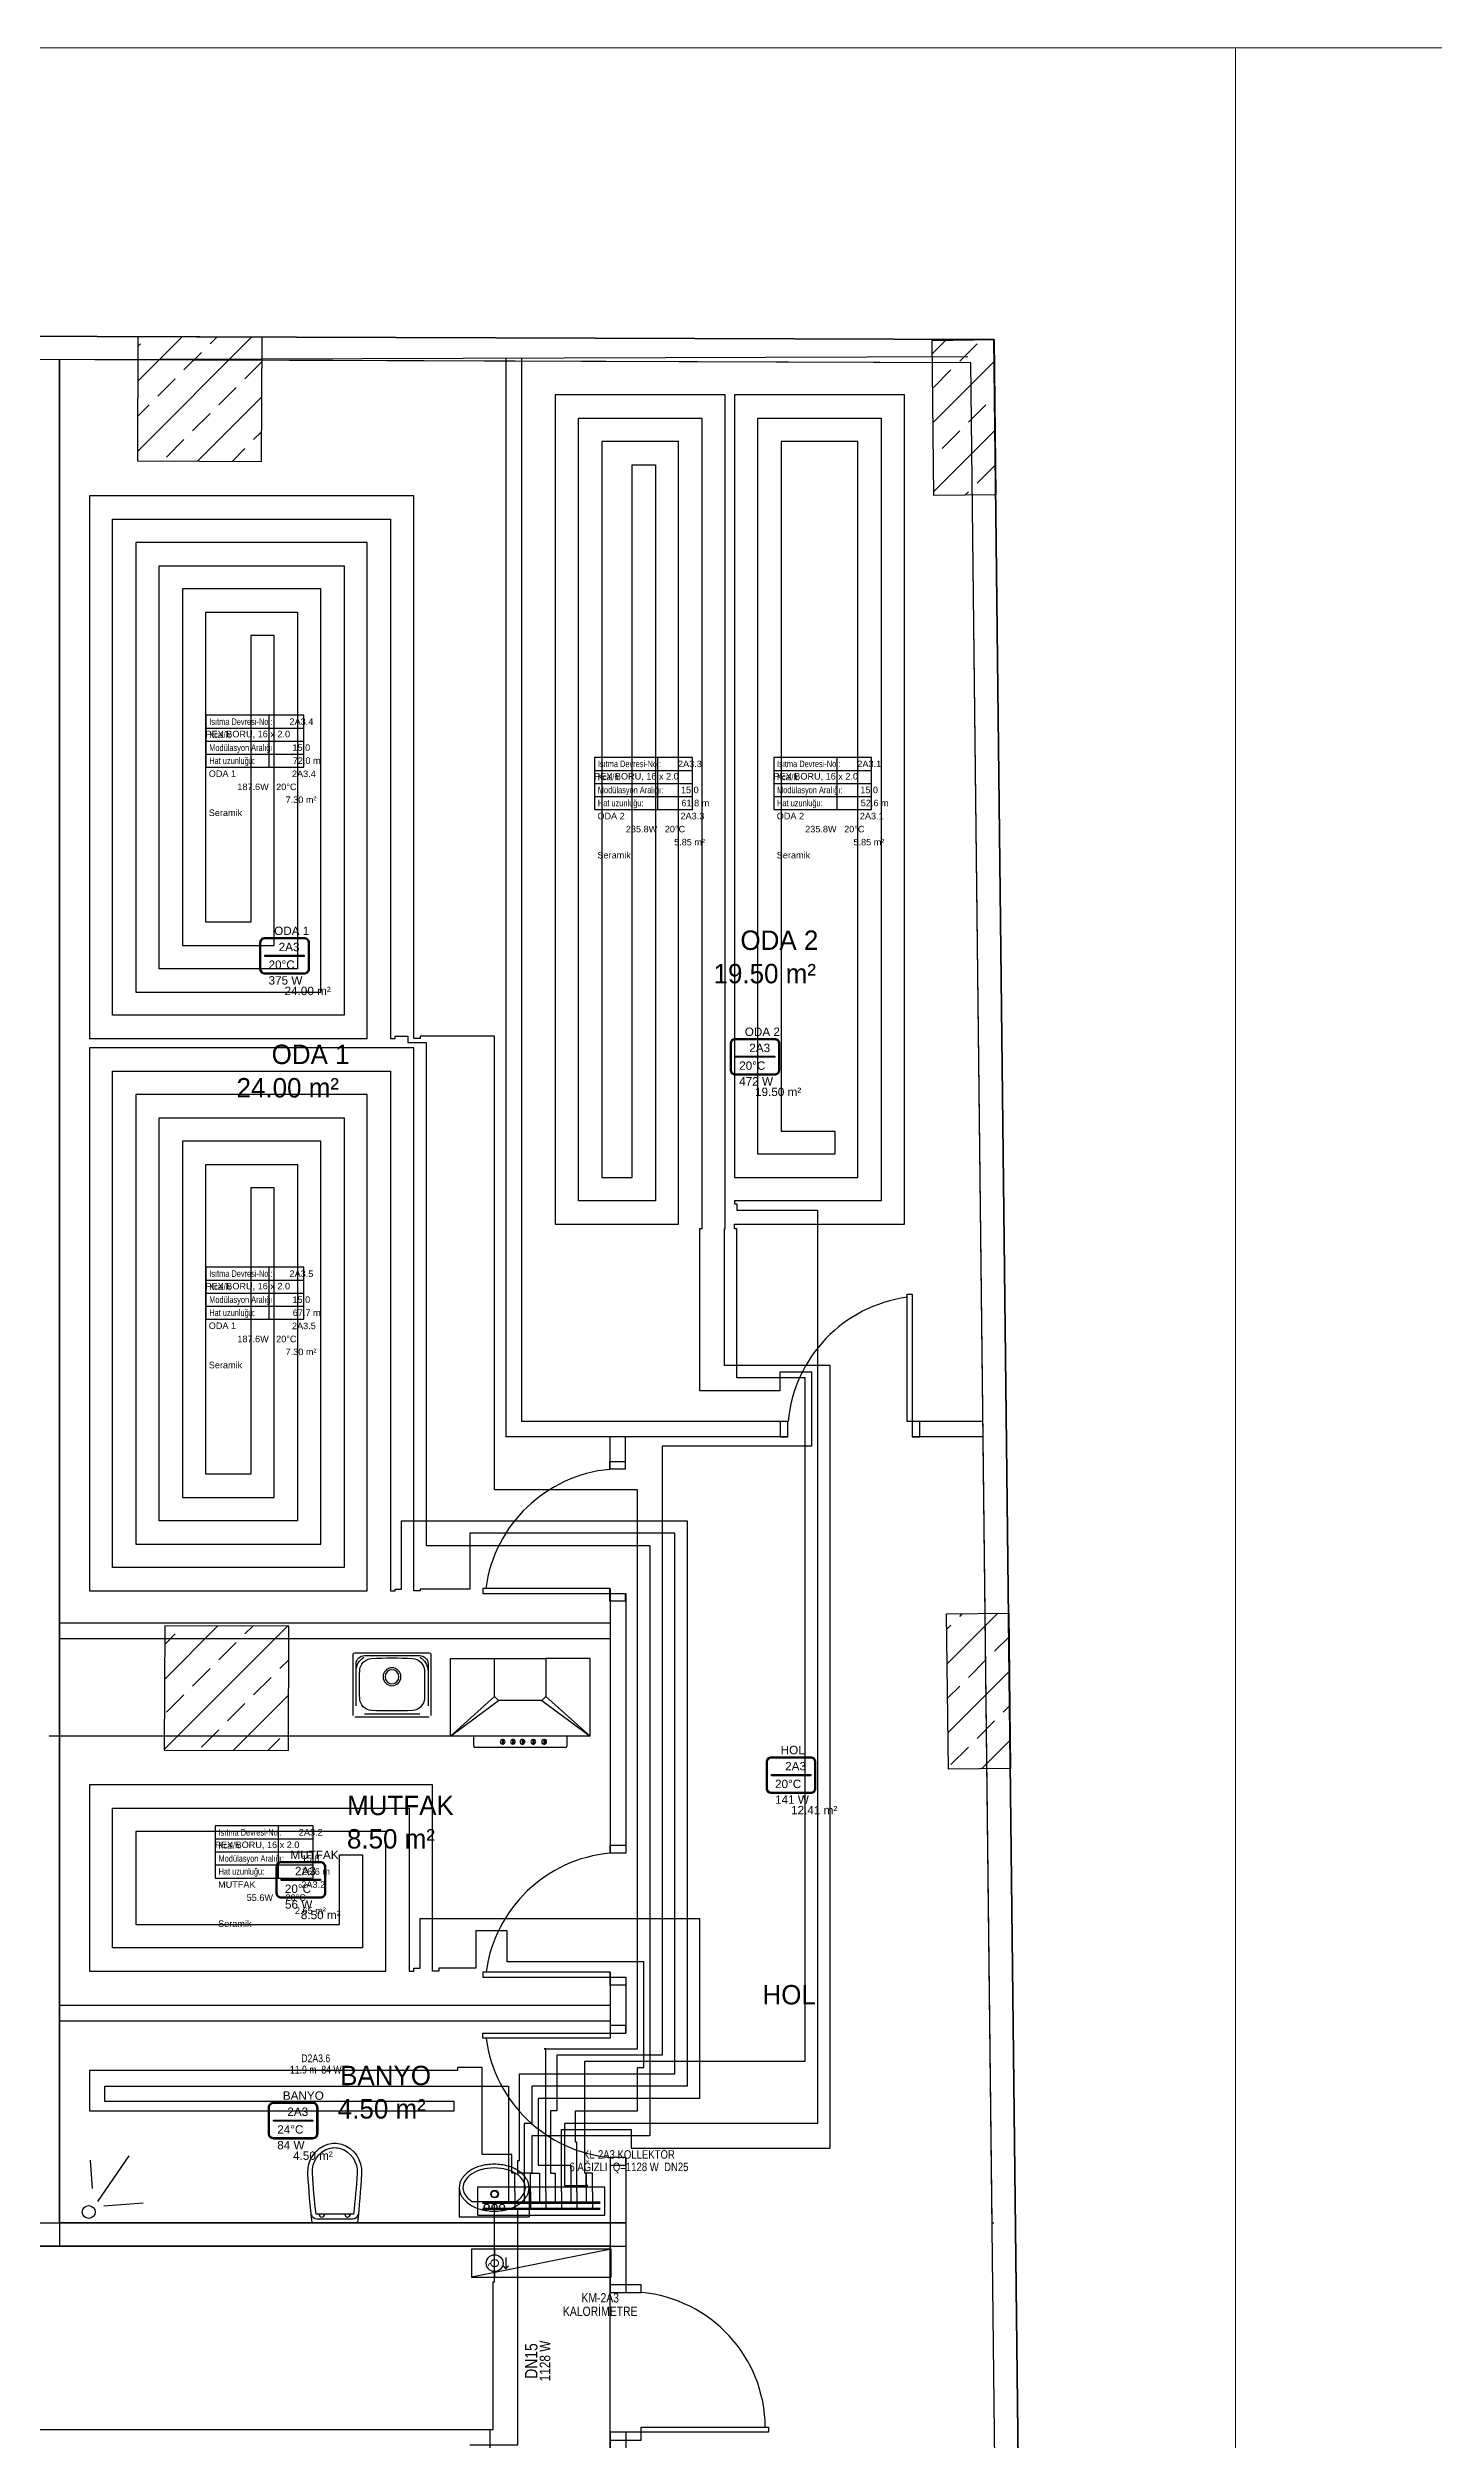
# Model space of a CAD drawing. Header units: centimetres. Extents: x 247996 to 315152, y -468471 to -440326.
# Drawn here: x 288279 to 289172, y -441867 to -440327 of the extents above; entities that cross this region are included whole.
import ezdxf
from ezdxf.enums import TextEntityAlignment as Align

# ---------------------------------------------------------------- set-up
doc = ezdxf.new("R2010")
doc.units = ezdxf.units.CM
doc.linetypes.add('ISITMA DONUS HATTI', pattern=[1.66, 1.57, -0.02, -0.07])
for name, color, linetype, lineweight in [('SCOTT-ANTED', 144, 'Continuous', 0), ('SCOTT-MTY-ISITMA-CAP', 41, 'Continuous', 30), ('SCOTT-MTY-ISITMA-DONUS-BORU', 30, 'ISITMA DONUS HATTI', 30), ('SCOTT-MTY-ISITMA-GIDIS-BORU', 10, 'Continuous', 30)]:
    doc.layers.add(name, color=color, linetype=linetype, lineweight=lineweight)
for name, color, linetype in [('SCOTT-MKDU0', 50, 'Continuous'), ('SCOTT-MTY-ISIKAYBIMAHAL', 2, 'Continuous'), ('SCOTT-MTY-KALORIMETRE', 6, 'Continuous'), ('SCOTT-MTY-KOLLETÖR', 7, 'Continuous'), ('SCOTT-MTY-PEX-BORU', 1, 'Continuous'), ('SCOTT-MTY-RADYATÖR', 2, 'Continuous'), ('SCOTT-MTY-SAYAC', 3, 'Continuous')]:
    doc.layers.add(name, color=color, linetype=linetype)
doc.styles.add('MtXpl_Comic_Sans_MS', font='comic.ttf')
doc.styles.add('MTYCAPLT', font='arial.ttf')
doc.styles.add('ROTAS', font='arial.ttf')

# ---------------------------------------------------------------- blocks, each defined once
blk = doc.blocks.new('T-DOLAP')
blk.add_line((-45, -9), (45, 9))
blk.add_lwpolyline([(-45, -9), (45, -9), (45, 9), (-45, 9)], close=True)
blk = doc.blocks.new('T-KALORIMETRE')
for p, q in [((-10, 0), (-6, 0)), ((6, 0), (10, 0))]:
    blk.add_line(p, q)
blk.add_lwpolyline([(-4, 8), (4, 8), (2, 10), (4, 8), (2, 6)])
blk.add_circle((0, 0), 6)
at = {"style": 'ROTAS'}
blk.add_text('Q', height=6, dxfattribs=at).set_placement((0, 0), align=Align.MIDDLE_CENTER)
blk = doc.blocks.new('MTY-ETIKET')
at = {"layer": 'SCOTT-MTY-RADYATÖR'}
for p, q in [((2.69, 0), (2.69, 8)), ((-7, 6), (8, 6)), ((-7, 4), (8, 4)), ((-7, 2), (8, 2))]:
    blk.add_line(p, q, dxfattribs=at)
blk.add_lwpolyline([(8, 0), (8, 8), (-7, 8), (-7, 0)], close=True, dxfattribs=at)
at = {"layer": 'SCOTT-MTY-RADYATÖR', "style": 'MTYCAPLT', "width": 0.65}
for s, p in [('Isıtma Devresi-No.:', (-6.5, 7)), ('Kcal/h:', (-6.5, 5)), ('Modülasyon Aralığı:', (-6.5, 3)), ('Hat uzunluğu:', (-6.5, 1))]:
    blk.add_text(s, height=1, rotation=360, dxfattribs=at).set_placement(p, align=Align.MIDDLE_LEFT)
for tag, p in [('NO1_001', (5.8, 6.5)), ('AR_001', (6.25, 2.5)), ('UZ_001', (6.31, 0.51))]:
    blk.add_attdef(tag, p, '', height=1, rotation=360, dxfattribs=at)
at = {"layer": 'SCOTT-MTY-RADYATÖR', "color": 2, "style": 'MTYCAPLT', "width": 0.65}
for tag, p in [('BORU_001', (-7.07, 4.59)), ('YER_001', (2.9, 4.5))]:
    blk.add_attdef(tag, p, '', height=1, dxfattribs=at)
blk = doc.blocks.new('MTY-RADYATOR MAHAL')
at = {"layer": 'SCOTT-MTY-ISIKAYBIMAHAL', "color": 2}
for points in [[(-35.7, 18.4), (-35.7, -18.4, 0.414214), (-28.2, -25.9), (28.2, -25.9, 0.414214), (35.7, -18.4), (35.7, 18.4, 0.414214), (28.2, 25.9), (-28.2, 25.9, 0.414214)], [(-34.2, 18.4), (-34.2, -18.4, 0.414214), (-28.2, -24.4), (28.2, -24.4, 0.414214), (34.2, -18.4), (34.2, 18.4, 0.414214), (28.2, 24.4), (-28.2, 24.4, 0.414214)]]:
    blk.add_lwpolyline(points, format="xyb", close=True, dxfattribs=at)
at = {"layer": 'SCOTT-MTY-ISIKAYBIMAHAL', "color": 4}
for points in [[(-35.2, 18.4), (-35.2, -18.4, 0.414214), (-28.2, -25.4), (28.2, -25.4, 0.414214), (35.2, -18.4), (35.2, 18.4, 0.414214), (28.2, 25.4), (-28.2, 25.4, 0.414214)], [(-34.7, 18.4), (-34.7, -18.4, 0.414214), (-28.2, -24.9), (28.2, -24.9, 0.414214), (34.7, -18.4), (34.7, 18.4, 0.414214), (28.2, 24.9), (-28.2, 24.9, 0.414214)]]:
    blk.add_lwpolyline(points, format="xyb", close=True, dxfattribs=at)
at = {"layer": 'SCOTT-MTY-ISIKAYBIMAHAL', "color": 2}
blk.add_lwpolyline([(-28.2, 0.8), (28.2, 0.8), (28.2, -0.8), (-28.2, -0.8)], close=True, dxfattribs=at)
at = {"layer": 'SCOTT-MTY-ISIKAYBIMAHAL', "color": 1, "style": 'MTYCAPLT', "width": 0.65}
for tag, p in [('MAHAL_001', (-14.9, 29.8)), ('NO_001', (-8.3, 6.7))]:
    blk.add_attdef(tag, p, '', height=12, rotation=360, dxfattribs=at)
at = {"layer": 'SCOTT-MTY-ISIKAYBIMAHAL', "color": 4, "style": 'MTYCAPLT', "width": 0.65}
for tag, p in [('DERECE_001', (-22.8, -18.5)), ('ISIKAYBI_001', (-22.7, -41.1))]:
    blk.add_attdef(tag, p, '', height=12, rotation=360, dxfattribs=at)
blk.add_attdef('ALAN', text='', height=12, rotation=360, dxfattribs=at).set_placement((0, -50), align=Align.MIDDLE_LEFT)

msp = doc.modelspace()

# ---------------------------------------------------------------- linework, layer by layer
at = {"layer": 'SCOTT-ANTED'}
for p, q in [((315151.7, -440326.5), (278382, -440326.5)), ((289044.2, -440326.5), (289044.2, -447826.5))]:
    msp.add_line(p, q, dxfattribs=at)
at = {"layer": 'SCOTT-MKDU0', "color": 8, "ltscale": 0.03}
for p, q in [((288888.6, -440514.4), (287071.8, -440508.2)), ((287071.8, -440508.2), (288888.6, -440514.4)), ((288337.2, -440512.5), (288336.9, -440592.5)), ((288336.9, -440586.4), (288410.5, -440512.8)), ((288337.1, -440541.4), (288365.8, -440512.6)), ((288417.2, -440512.8), (288337.2, -440512.5)), ((288383.8, -440517.1), (288388.2, -440512.7)), ((288416.9, -440592.8), (288417.2, -440512.8)), ((288873.7, -440529.3), (287086.8, -440523.2)), ((288286.8, -440527.3), (288871.8, -440525.3)), ((288286.8, -440527.3), (288286.8, -441742.1)), ((288286.8, -441727.1), (288286.8, -440527.3)), ((288873.7, -440529.3), (288286.8, -440527.3)), ((288286.8, -440527.3), (288286.8, -441727.1)), ((288286.8, -440527.3), (288286.8, -441742.1)), ((288337.1, -440518.8), (288338.9, -440517.1)), ((288366.9, -440533.9), (288378.2, -440522.7)), ((288574.3, -440526.3), (288574.3, -441221)), ((288584.3, -440526.3), (288584.3, -441211)), ((288848.7, -440514.9), (288888.7, -440514.4)), ((288849.8, -440614.9), (288848.7, -440514.9)), ((288848.8, -440523.5), (288857.6, -440514.8)), ((288849.3, -440567.9), (288888.9, -440528.4)), ((288866.5, -440528.3), (288877.7, -440517.1)), ((288918.9, -443160.1), (288888.6, -440514.4)), ((288888.6, -440514.4), (288918.9, -443160.1)), ((288888.7, -440514.4), (288889.8, -440614.4)), ((288350.1, -440550.8), (288361.3, -440539.6)), ((288406.2, -440539.6), (288417.1, -440528.7)), ((288849.6, -440545.2), (288860.8, -440533.9)), ((288903.9, -443159.5), (288873.7, -440529.3)), ((288887.5, -441727.1), (288873.7, -440529.3)), ((288337, -440563.9), (288344.5, -440556.4)), ((288375.6, -440592.7), (288417, -440551.2)), ((288389.4, -440556.4), (288400.6, -440545.2)), ((288872.1, -440567.6), (288883.3, -440556.4)), ((288888.9, -440550.8), (288889.1, -440550.6)), ((288372.5, -440573.2), (288383.8, -440562)), ((288411.8, -440578.8), (288416.9, -440573.7)), ((288849.8, -440612.3), (288889.4, -440572.8)), ((288855.2, -440584.5), (288866.5, -440573.2)), ((288355.7, -440590.1), (288366.9, -440578.8)), ((288397.9, -440592.8), (288406.2, -440584.5)), ((288336.9, -440592.5), (288416.9, -440592.8)), ((288849.6, -440590.1), (288849.6, -440590.1)), ((288877.7, -440606.9), (288888.9, -440595.7)), ((288889.8, -440614.4), (288849.8, -440614.9)), ((288869.9, -440614.6), (288872.1, -440612.5)), ((288755.9, -441221), (288574.3, -441221)), ((288755.9, -441221), (288574.3, -441221)), ((288755.9, -441211), (288584.3, -441211)), ((288641.1, -441220.7), (288641.1, -441241.8)), ((288651.1, -441220.7), (288651.1, -441241.8)), ((288881.5, -441211), (288832.6, -441211)), ((288881.7, -441221), (288835.9, -441221)), ((288881.7, -441221), (288835.9, -441221)), ((288641.4, -441318.5), (288641.4, -441341)), ((288641.4, -441321.8), (288641.4, -441488.9)), ((288651.4, -441321.8), (288651.4, -441383.6)), ((288641.4, -441341), (288286.8, -441341)), ((288354.5, -441342.6), (288354.2, -441422.6)), ((288354.2, -441422.2), (288433.6, -441342.9)), ((288354.4, -441377.2), (288388.8, -441342.7)), ((288434.5, -441342.9), (288354.5, -441342.6)), ((288406.2, -441347.8), (288411.2, -441342.8)), ((288434.2, -441422.9), (288434.5, -441342.9)), ((288858.1, -441334.9), (288898.1, -441334.5)), ((288859.2, -441434.9), (288858.1, -441334.9)), ((288858.2, -441344.8), (288860.8, -441342.2)), ((288858.5, -441367), (288890.9, -441334.6)), ((288866.5, -441336.6), (288868.2, -441334.8)), ((288898.1, -441334.5), (288899.2, -441434.5)), ((288641.1, -441351), (288286.8, -441351)), ((288354.5, -441354.6), (288361.3, -441347.8)), ((288389.4, -441364.6), (288400.6, -441353.4)), ((288476.9, -441360), (288524.9, -441360)), ((288888.9, -441359), (288898.3, -441349.6)), ((288372.5, -441381.5), (288383.8, -441370.2)), ((288428.7, -441370.2), (288434.4, -441364.5)), ((288475.9, -441400.4), (288475.9, -441361)), ((288477.8, -441394.2), (288477.8, -441367.1)), ((288483.1, -441361.8), (288518.8, -441361.8)), ((288524.1, -441367.1), (288524.1, -441394.2)), ((288525.9, -441361), (288525.9, -441400.4)), ((288538.5, -441363.7), (288567, -441363.7)), ((288538.5, -441413.7), (288538.5, -441363.7)), ((288628.5, -441363.7), (288600, -441363.7)), ((288628.5, -441413.7), (288628.5, -441363.7)), ((288859, -441411.4), (288898.5, -441371.8)), ((288872.1, -441375.8), (288883.3, -441364.6)), ((288355.7, -441398.3), (288366.9, -441387.1)), ((288398.6, -441422.8), (288434.4, -441387)), ((288411.8, -441387.1), (288423.1, -441375.8)), ((288567, -441388.2), (288538.5, -441413.7)), ((288538.5, -441413.7), (288569.5, -441390.7)), ((288597.5, -441390.7), (288628.5, -441413.7)), ((288628.5, -441413.7), (288600, -441388.2)), ((288651.4, -441383.6), (288651.4, -441488.9)), ((288858.7, -441389.2), (288866.5, -441381.5)), ((288395, -441403.9), (288406.2, -441392.7)), ((288524.9, -441401.4), (288476.9, -441401.4)), ((288518.8, -441399.5), (288483.1, -441399.5)), ((288877.7, -441415.1), (288888.9, -441403.9)), ((288894.5, -441398.3), (288898.8, -441394)), ((288567.5, -441413.7), (288280.2, -441413.7)), ((288567.5, -441413.7), (288280.2, -441413.7)), ((288378.2, -441420.7), (288389.4, -441409.5)), ((288421, -441422.8), (288428.7, -441415.1)), ((288628.5, -441413.7), (288538.5, -441413.7)), ((288553.5, -441420), (288553.5, -441413.7)), ((288612.5, -441421), (288554.5, -441421)), ((288571.9, -441415.7), (288571.9, -441418.3)), ((288571.9, -441415.7), (288572.5, -441415.7)), ((288571.9, -441418.3), (288571.9, -441418.8)), ((288572.5, -441418.8), (288571.9, -441418.8)), ((288572.5, -441415.7), (288572.5, -441418.3)), ((288572.5, -441418.3), (288572.5, -441418.8)), ((288578.5, -441415.7), (288578.5, -441418.3)), ((288578.5, -441415.7), (288579.1, -441415.7)), ((288578.5, -441418.3), (288578.5, -441418.8)), ((288579.1, -441418.8), (288578.5, -441418.8)), ((288579.1, -441415.7), (288579.1, -441418.3)), ((288579.1, -441418.3), (288579.1, -441418.8)), ((288584.7, -441415.7), (288584.7, -441418.3)), ((288584.7, -441415.7), (288585.3, -441415.7)), ((288584.7, -441418.3), (288584.7, -441418.8)), ((288584.7, -441418.8), (288585.3, -441418.8)), ((288585.3, -441415.7), (288585.3, -441418.3)), ((288585.3, -441418.3), (288585.3, -441418.8)), ((288591.7, -441415.7), (288591.7, -441418.3)), ((288591.7, -441415.7), (288592.3, -441415.7)), ((288591.7, -441418.3), (288591.7, -441418.8)), ((288591.7, -441418.8), (288592.3, -441418.8)), ((288592.3, -441415.7), (288592.3, -441418.3)), ((288592.3, -441418.3), (288592.3, -441418.8)), ((288598.7, -441415.7), (288598.7, -441418.3)), ((288598.7, -441415.7), (288599.3, -441415.7)), ((288598.7, -441418.3), (288598.7, -441418.8)), ((288598.7, -441418.8), (288599.3, -441418.8)), ((288599.3, -441415.7), (288599.3, -441418.3)), ((288599.3, -441418.3), (288599.3, -441418.8)), ((288613.5, -441413.7), (288613.5, -441420)), ((288641.4, -441413.7), (288641.1, -441413.7)), ((288641.4, -441413.7), (288641.1, -441413.7)), ((288860.8, -441432), (288872.1, -441420.7)), ((288880.6, -441434.7), (288899, -441416.2)), ((288354.2, -441422.6), (288434.2, -441422.9)), ((288899.2, -441434.5), (288859.2, -441434.9)), ((288641.4, -441565.6), (288641.4, -441608.2)), ((288651.4, -441568.9), (288651.4, -441604.9)), ((288641.4, -441587.1), (288286.8, -441587.1)), ((288641.4, -441597.1), (288286.8, -441597.1)), ((288308.1, -441704.9), (288306.7, -441686.6)), ((288311.4, -441713.4), (288331.6, -441683.8)), ((288641.4, -441689.9), (288641.4, -441771.9)), ((288651.4, -441684.9), (288651.4, -441771.9)), ((288315.3, -441716.1), (288340.7, -441714.2)), ((288544.2, -441704.4), (288544.2, -441723.1)), ((288552.7, -441713.4), (288580.8, -441713.4)), ((288589.2, -441704.4), (288589.2, -441723.1)), ((287807.8, -441727.1), (288651.4, -441727.1)), ((288651.4, -441727.1), (288286.8, -441727.1)), ((288286.8, -441727.1), (288651.4, -441727.1)), ((288544.2, -441723.1), (288589.2, -441723.1)), ((288887.5, -441727.1), (288888.4, -441727.1)), ((288641.4, -441742.1), (287087, -441742.1)), ((287807.8, -441742.1), (288651.4, -441742.1)), ((288641.4, -441892.1), (288641.4, -441742.1)), ((288641.4, -441861.9), (288641.4, -441892.1)), ((288651.4, -441861.9), (288651.4, -441892.1))]:
    msp.add_line(p, q, dxfattribs=at)
for points in [[(288835.9, -441211), (288832.6, -441211), (288832.6, -441129.1), (288835.9, -441129.1)], [(288641.1, -441321.8), (288641.1, -441318.5), (288559.3, -441318.5), (288559.3, -441321.8)], [(288641.4, -441568.9), (288641.4, -441565.6), (288559.5, -441565.6), (288559.5, -441568.9)], [(288641.4, -441604.9), (288641.4, -441608.2), (288559.5, -441608.2), (288559.5, -441604.9)], [(288661.4, -441861.9), (288661.4, -441858.6), (288743.3, -441858.6), (288743.3, -441861.9)], [(288661.4, -441861.9), (288661.4, -441858.6), (288743.3, -441858.6), (288743.3, -441861.9)], [(288661.4, -441861.9), (288661.4, -441858.6), (288743.3, -441858.6), (288743.3, -441861.9)]]:
    msp.add_lwpolyline(points, close=True, dxfattribs=at)
for points in [[(288750.9, -441221), (288755.9, -441221), (288755.9, -441211), (288750.9, -441211), (288750.9, -441221)], [(288835.9, -441221), (288840.9, -441221), (288840.9, -441211), (288835.9, -441211), (288835.9, -441221)], [(288651.1, -441236.8), (288651.1, -441241.8), (288641.1, -441241.8), (288641.1, -441236.8), (288651.1, -441236.8)], [(288651.1, -441321.8), (288651.1, -441326.8), (288641.1, -441326.8), (288641.1, -441321.8), (288651.1, -441321.8)], [(288651.4, -441483.9), (288651.4, -441488.9), (288641.4, -441488.9), (288641.4, -441483.9), (288651.4, -441483.9)], [(288651.4, -441568.9), (288651.4, -441573.9), (288641.4, -441573.9), (288641.4, -441568.9), (288651.4, -441568.9)], [(288651.4, -441604.9), (288651.4, -441599.9), (288641.4, -441599.9), (288641.4, -441604.9), (288651.4, -441604.9)], [(288651.4, -441689.9), (288651.4, -441684.9), (288641.4, -441684.9), (288641.4, -441689.9), (288651.4, -441689.9)], [(288641.4, -441766.9), (288641.4, -441771.9), (288661.4, -441771.9), (288661.4, -441766.9), (288641.4, -441766.9)], [(288641.4, -441766.9), (288641.4, -441771.9), (288661.4, -441771.9), (288661.4, -441766.9), (288641.4, -441766.9)], [(288641.4, -441766.9), (288641.4, -441771.9), (288661.4, -441771.9), (288661.4, -441766.9), (288641.4, -441766.9)], [(288641.4, -441861.9), (288641.4, -441866.9), (288661.4, -441866.9), (288661.4, -441861.9), (288641.4, -441861.9)], [(288641.4, -441861.9), (288641.4, -441866.9), (288661.4, -441866.9), (288661.4, -441861.9), (288641.4, -441861.9)], [(288641.4, -441861.9), (288641.4, -441866.9), (288661.4, -441866.9), (288661.4, -441861.9), (288641.4, -441861.9)]]:
    msp.add_lwpolyline(points, dxfattribs=at)
for points in [[(288449.4, -441727.1, -0.01664), (288446.8, -441695.3, -0.351622), (288459.6, -441676.4, -0.068714), (288464, -441675.8, -0.068714), (288468.5, -441676.4, -0.351622), (288481.2, -441695.3, -0.01664), (288478.6, -441727.1)], [(288452, -441721.5, -0.016866), (288449.7, -441695.1, -0.351778), (288460.4, -441679.1, -0.068022), (288464, -441678.6, -0.068022), (288467.6, -441679.1, -0.351778), (288478.4, -441695.1, -0.016866), (288476.1, -441721.5)]]:
    msp.add_lwpolyline(points, format="xyb", close=True, dxfattribs=at)
msp.add_lwpolyline([(288478.9, -441721.7, -0.389191), (288475.6, -441724.7), (288464, -441724.7), (288452.5, -441724.7, -0.389191), (288449.2, -441721.7, -0.389191)], format="xyb", dxfattribs=at)
for centre, radius in [((288567, -441708.5), 2.52), ((288567, -441708.5), 2.12), ((288305.6, -441720.1, 51), 4.14), ((288561.9, -441716.5), 1.56), ((288566.9, -441716.5), 1.56), ((288571.8, -441716.5), 1.56)]:
    msp.add_circle(centre, radius, dxfattribs=at)
for centre, radius, start, end in [((288844.5, -441219.2), 88.9, 97.6747, 174.6919), ((288649.4, -441330.4), 88.9, 95.3081, 172.3253), ((288554.5, -441420), 1, 180, 270), ((288572.2, -441417.3), 1.54, 100.5754, 259.4621), ((288572.2, -441417.3), 1.54, 282.6235, 77.3767), ((288578.8, -441417.3), 1.54, 100.5754, 259.4621), ((288578.8, -441417.3), 1.54, 282.6235, 77.3767), ((288584.9, -441417.3), 1.54, 100.5754, 259.4621), ((288584.9, -441417.3), 1.54, 282.6235, 77.3767), ((288591.9, -441417.3), 1.54, 100.5754, 259.4621), ((288591.9, -441417.3), 1.54, 282.6235, 77.3767), ((288598.9, -441417.3), 1.54, 100.5754, 259.4621), ((288598.9, -441417.3), 1.54, 282.6235, 77.3767), ((288612.5, -441420), 1, 270, 0), ((288649.6, -441577.5), 88.9, 95.3081, 172.3253), ((288649.6, -441596.4), 88.9, 187.6747, 264.6919), ((288554.5, -441704.4), 10.3, 148.2866, 180), ((288560.4, -441708), 17.2, 123.8347, 148.2866), ((288560.4, -441708), 14.8, 123.8347, 148.2866), ((288564.2, -441713.7), 24.1, 105.5176, 123.8347), ((288564.2, -441713.7), 21.7, 105.5176, 123.8347), ((288566.7, -441722.8), 33.5, 90, 105.5176), ((288566.7, -441722.8), 31.1, 90, 105.5176), ((288566.7, -441722.8), 33.5, 74.4824, 90), ((288566.7, -441722.8), 31.1, 74.4824, 90), ((288569.2, -441713.7), 21.7, 56.1653, 74.4824), ((288569.2, -441713.7), 24.1, 56.1653, 74.4824), ((288573, -441708), 14.8, 31.7134, 56.1653), ((288573, -441708), 17.2, 31.7134, 56.1653), ((288578.9, -441704.4), 10.3, 0, 31.7134), ((288554.5, -441704.4), 10.3, 180, 211.7134), ((288560.4, -441700.8), 17.2, 211.7134, 236.1653), ((288554.5, -441704.4), 7.93, 148.2866, 180), ((288554.5, -441704.4), 7.93, 180, 211.7134), ((288560.4, -441700.8), 14.8, 211.7134, 238.6233), ((288573, -441700.8), 14.8, 301.3767, 328.2866), ((288573, -441700.8), 17.2, 303.8347, 328.2866), ((288578.9, -441704.4), 7.93, 0, 31.7134), ((288578.9, -441704.4), 7.93, 328.2866, 0), ((288578.9, -441704.4), 10.3, 328.2866, 0), ((288455.7, -441721.5), 1.78, 180, 0), ((288472.3, -441721.5), 1.78, 180, 0), ((288564.2, -441695.1), 24.1, 236.1653, 254.4824), ((288566.7, -441686), 33.5, 254.4824, 270), ((288566.7, -441686), 33.5, 270, 285.5176), ((288569.2, -441695.1), 24.1, 285.5176, 303.8347), ((288653.7, -441859.2), 87.6, 0.3687, 84.9809), ((288653.7, -441859.2), 87.6, 0.3687, 84.9809), ((288653.7, -441859.2), 87.6, 0.3687, 84.9809)]:
    msp.add_arc(centre, radius, start, end, dxfattribs=at)
at = {"layer": 'SCOTT-MKDU0', "color": 8, "ltscale": 0.03, "extrusion": (0, 0, -1)}
for centre, major_axis, start_param, end_param in [((288476.9, -441361), (0.707, 0.707), 3.926991, 5.497787), ((288524.9, -441361), (0.707, 0.707), -0.785398, 0.785398), ((288483.1, -441367.1), (-3.75, 3.75), 5.497787, 7.068583), ((288487.9, -441371.6), (-7.14, 7.14), 5.524757, 6.541187), ((288812.2, -441380.4), (-234.9, 234.9), 5.470817, 5.524757), ((288488.1, -441371.7), (-5.66, 5.66), 5.524757, 7.028844), ((288500.9, -441695.6), (332.3, 0), 4.67265, 4.752129), ((288500.9, -441375.4), (-4.07, 4.07), 3.926991, 10.210176), ((288500.9, -441375.4), (-3.18, 3.18), 3.926991, 10.210176), ((288513.8, -441371.7), (-5.66, 5.66), 0.825137, 2.329224), ((288518.8, -441367.1), (3.75, 3.75), -0.785398, 0.785398), ((288513.9, -441371.6), (7.14, 7.14), -0.258001, 0.758428), ((288189.7, -441380.4), (234.9, 234.9), 0.758428, 0.812368), ((288488.1, -441389.1), (5.66, 5.66), 2.395934, 3.900021), ((288513.8, -441389.1), (5.66, 5.66), 0.812368, 2.316455), ((288500.9, -441065.1), (332.3, 0), 1.531058, 1.610536)]:
    msp.add_ellipse(centre, major_axis=major_axis, ratio=1, start_param=start_param, end_param=end_param, dxfattribs=at)
at = {"layer": 'SCOTT-MKDU0', "color": 8, "ltscale": 0.03, "invisible_edges": 1}
for points in [[(288600, -441388.2), (288567, -441388.2), (288567, -441363.7), (288600, -441363.7)], [(288567, -441388.2), (288600, -441388.2), (288597.5, -441390.7), (288569.5, -441390.7)]]:
    msp.add_3dface(points, dxfattribs=at)
at = {"layer": 'SCOTT-MTY-ISITMA-DONUS-BORU', "const_width": 1.6}
msp.add_lwpolyline([(288635, -441714), (288559, -441714)], dxfattribs=at)
at = {"layer": 'SCOTT-MTY-ISITMA-DONUS-BORU'}
for points in [[(288567, -441744), (288567, -441714)], [(288576, -441707), (288576, -441714)], [(288586, -441707), (288586, -441714)], [(288596, -441707), (288596, -441714)], [(288606, -441707), (288606, -441714)], [(288616, -441707), (288616, -441714)], [(288626, -441707), (288626, -441714)], [(288567, -441762), (288567, -441744)], [(288564, -441860), (288566, -441860), (288566, -441765), (288567, -441765), (288567, -441762)], [(288274, -441860), (288564, -441860)], [(288564, -441860), (288564, -441873)]]:
    msp.add_lwpolyline(points, dxfattribs=at)
at = {"layer": 'SCOTT-MTY-ISITMA-GIDIS-BORU'}
for points in [[(288580, -441707), (288580, -441718)], [(288590, -441707), (288590, -441718)], [(288600, -441707), (288600, -441718)], [(288610, -441707), (288610, -441718)], [(288620, -441707), (288620, -441718)], [(288630, -441707), (288630, -441718)], [(288582, -441744), (288582, -441718)], [(288582, -441762), (288582, -441744)], [(288551, -441870), (288582, -441870), (288582, -441762)]]:
    msp.add_lwpolyline(points, dxfattribs=at)
at = {"layer": 'SCOTT-MTY-ISITMA-GIDIS-BORU', "const_width": 1.6}
msp.add_lwpolyline([(288635, -441718), (288559, -441718)], dxfattribs=at)
at = {"layer": 'SCOTT-MTY-KOLLETÖR'}
msp.add_lwpolyline([(288638, -441704), (288556, -441704), (288556, -441722), (288638, -441722)], close=True, dxfattribs=at)
at = {"layer": 'SCOTT-MTY-PEX-BORU'}
for points in [[(288610, -441707), (288610, -441667), (288655, -441667), (288655, -441679), (288783, -441679), (288783, -441175), (288715, -441175), (288715, -441087), (288715.5, -441087), (288715.5, -441084), (288715.5, -440550), (288606, -440550), (288606, -441084), (288685.5, -441084), (288685.5, -440580), (288636, -440580), (288636, -441054), (288655.5, -441054), (288655.5, -440595), (288670.5, -440595), (288670.5, -441069), (288621, -441069), (288621, -440565), (288700.5, -440565), (288700.5, -441084), (288700.5, -441087), (288699, -441087), (288699, -441191), (288751, -441191), (288751, -441179), (288771, -441179), (288771, -441227), (288675, -441227), (288675, -441619), (288607, -441619), (288607, -441655), (288603, -441655), (288603, -441695), (288606, -441695), (288606, -441707)], [(288630, -441707), (288630, -441695), (288625, -441695), (288625, -441623), (288767, -441623), (288767, -441183), (288723, -441183), (288723, -441087), (288721.5, -441087), (288721.5, -441084), (288831, -441084), (288831, -440550), (288721.5, -440550), (288721.5, -441054), (288801, -441054), (288801, -440580), (288751.5, -440580), (288751.5, -441024), (288786, -441024), (288786, -441039), (288736.5, -441039), (288736.5, -440565), (288816, -440565), (288816, -441069), (288721.5, -441069), (288721.5, -441071), (288723, -441071), (288723, -441075), (288775, -441075), (288775, -441663), (288612, -441663), (288612, -441703), (288627, -441703), (288626, -441703), (288626, -441695), (288626, -441707)], [(288600, -441707), (288600, -441615), (288599, -441615), (288659, -441615), (288659, -441255), (288567, -441255), (288567, -440963), (288519, -440963), (288519, -440964.5), (288515, -440964.5), (288515, -440615), (288306, -440615), (288306, -440964.5), (288485, -440964.5), (288485, -440645), (288336, -440645), (288336, -440934.5), (288455, -440934.5), (288455, -440675), (288366, -440675), (288366, -440904.5), (288425, -440904.5), (288425, -440705), (288410, -440705), (288410, -440889.5), (288381, -440889.5), (288381, -440690), (288440, -440690), (288440, -440919.5), (288351, -440919.5), (288351, -440660), (288470, -440660), (288470, -440949.5), (288321, -440949.5), (288321, -440630), (288500, -440630), (288500, -440964.5), (288503, -440964.5), (288503, -440963), (288511, -440963), (288511, -440967), (288523, -440967), (288523, -441291), (288667, -441291), (288667, -441671), (288591, -441671), (288591, -441695), (288596, -441695), (288596, -441707)], [(288590, -441707), (288590, -441695), (288591, -441695), (288582, -441695), (288582, -441687), (288583, -441687), (288583, -441631), (288683, -441631), (288683, -441283), (288551, -441283), (288551, -441319), (288519, -441319), (288519, -441320), (288515, -441320), (288515, -440970.5), (288306, -440970.5), (288306, -441320), (288485, -441320), (288485, -441000.5), (288336, -441000.5), (288336, -441290), (288455, -441290), (288455, -441030.5), (288366, -441030.5), (288366, -441260), (288425, -441260), (288425, -441060.5), (288410, -441060.5), (288410, -441245), (288381, -441245), (288381, -441045.5), (288440, -441045.5), (288440, -441275), (288351, -441275), (288351, -441015.5), (288470, -441015.5), (288470, -441305), (288321, -441305), (288321, -440985.5), (288500, -440985.5), (288500, -441320), (288503, -441320), (288503, -441319), (288507, -441319), (288507, -441275), (288691, -441275), (288691, -441639), (288591, -441639), (288591, -441663), (288586, -441663), (288586, -441707)], [(288620, -441707), (288620, -441675), (288619, -441675), (288619, -441655), (288659, -441655), (288659, -441627), (288663, -441627), (288663, -441559), (288575, -441559), (288575, -441539), (288555, -441539), (288555, -441563), (288531, -441563), (288531, -441565), (288527, -441565), (288527, -441445), (288306, -441445), (288306, -441565), (288497, -441565), (288497, -441475), (288336, -441475), (288336, -441535), (288467, -441535), (288467, -441490), (288482, -441490), (288482, -441550), (288321, -441550), (288321, -441460), (288512, -441460), (288512, -441565), (288515, -441565), (288515, -441563), (288519, -441563), (288519, -441531), (288699, -441531), (288699, -441647), (288595, -441647), (288595, -441690), (288616, -441690), (288616, -441707)], [(288580, -441707), (288580, -441695), (288578, -441695), (288578, -441683), (288559, -441683), (288559, -441627), (288543, -441627), (288543, -441629), (288541, -441629), (288306, -441629), (288306, -441655), (288541, -441655), (288541, -441649), (288316, -441649), (288316, -441639), (288541, -441639), (288576, -441639), (288576, -441707)]]:
    msp.add_lwpolyline(points, dxfattribs=at)

# ---------------------------------------------------------------- block references
at = {"layer": 'SCOTT-MTY-ISIKAYBIMAHAL'}
ref = msp.add_blockref('MTY-RADYATOR MAHAL', (288431.7, -440911.2), dxfattribs=dict(at, xscale=0.45, yscale=0.45))
ref.add_attrib('DERECE_001', '20%%DC', (288421.4, -440919.6), dxfattribs={"height": 5.4, "rotation": 360, "style": 'MTYCAPLT'})
ref.add_attrib('MAHAL_001', 'ODA 1', (288425, -440897.8), dxfattribs={"height": 5.4, "rotation": 360, "style": 'MTYCAPLT'})
ref.add_attrib('ISIKAYBI_001', '375 W', (288421.4, -440929.7), dxfattribs={"height": 5.4, "rotation": 360, "style": 'MTYCAPLT'})
ref.add_attrib('NO_001', '2A3', (288427.9, -440908.2), dxfattribs={"height": 5.4, "rotation": 360, "style": 'MTYCAPLT'})
ref.add_attrib('ALAN', '24.00 m²', (288431.7, -440936.5), dxfattribs={"height": 5.4, "rotation": 360, "style": 'MTYCAPLT'})
ref = msp.add_blockref('MTY-RADYATOR MAHAL', (288734.7, -440976.2), dxfattribs=dict(at, xscale=0.45, yscale=0.45))
ref.add_attrib('DERECE_001', '20%%DC', (288724.5, -440984.6), dxfattribs={"height": 5.4, "rotation": 360, "style": 'MTYCAPLT'})
ref.add_attrib('MAHAL_001', 'ODA 2', (288728.1, -440962.8), dxfattribs={"height": 5.4, "rotation": 360, "style": 'MTYCAPLT'})
ref.add_attrib('ISIKAYBI_001', '472 W', (288724.5, -440994.7), dxfattribs={"height": 5.4, "rotation": 360, "style": 'MTYCAPLT'})
ref.add_attrib('NO_001', '2A3', (288731, -440973.2), dxfattribs={"height": 5.4, "rotation": 360, "style": 'MTYCAPLT'})
ref.add_attrib('ALAN', '19.50 m²', (288734.7, -441001.5), dxfattribs={"height": 5.4, "rotation": 360, "style": 'MTYCAPLT'})
ref = msp.add_blockref('MTY-RADYATOR MAHAL', (288757.9, -441438.8), dxfattribs=dict(at, xscale=0.45, yscale=0.45))
ref.add_attrib('DERECE_001', '20%%DC', (288747.6, -441447.1), dxfattribs={"height": 5.4, "rotation": 360, "style": 'MTYCAPLT'})
ref.add_attrib('MAHAL_001', 'HOL', (288751.2, -441425.3), dxfattribs={"height": 5.4, "rotation": 360, "style": 'MTYCAPLT'})
ref.add_attrib('ISIKAYBI_001', '141 W', (288747.6, -441457.2), dxfattribs={"height": 5.4, "rotation": 360, "style": 'MTYCAPLT'})
ref.add_attrib('NO_001', '2A3', (288754.1, -441435.7), dxfattribs={"height": 5.4, "rotation": 360, "style": 'MTYCAPLT'})
ref.add_attrib('ALAN', '12.41 m²', (288757.9, -441464), dxfattribs={"height": 5.4, "rotation": 360, "style": 'MTYCAPLT'})
ref = msp.add_blockref('MTY-RADYATOR MAHAL', (288442.2, -441506.2), dxfattribs=dict(at, xscale=0.45, yscale=0.45))
ref.add_attrib('DERECE_001', '20%%DC', (288431.9, -441514.6), dxfattribs={"height": 5.4, "rotation": 360, "style": 'MTYCAPLT'})
ref.add_attrib('MAHAL_001', 'MUTFAK', (288435.5, -441492.8), dxfattribs={"height": 5.4, "rotation": 360, "style": 'MTYCAPLT'})
ref.add_attrib('ISIKAYBI_001', '56 W', (288432, -441524.7), dxfattribs={"height": 5.4, "rotation": 360, "style": 'MTYCAPLT'})
ref.add_attrib('NO_001', '2A3', (288438.4, -441503.2), dxfattribs={"height": 5.4, "rotation": 360, "style": 'MTYCAPLT'})
ref.add_attrib('ALAN', '8.50 m²', (288442.2, -441531.5), dxfattribs={"height": 5.4, "rotation": 360, "style": 'MTYCAPLT'})
ref = msp.add_blockref('MTY-RADYATOR MAHAL', (288437.2, -441661.2), dxfattribs=dict(at, xscale=0.45, yscale=0.45))
ref.add_attrib('DERECE_001', '24%%DC', (288427, -441669.6), dxfattribs={"height": 5.4, "rotation": 360, "style": 'MTYCAPLT'})
ref.add_attrib('MAHAL_001', 'BANYO', (288430.6, -441647.8), dxfattribs={"height": 5.4, "rotation": 360, "style": 'MTYCAPLT'})
ref.add_attrib('ISIKAYBI_001', '84 W', (288427, -441679.7), dxfattribs={"height": 5.4, "rotation": 360, "style": 'MTYCAPLT'})
ref.add_attrib('NO_001', '2A3', (288433.5, -441658.2), dxfattribs={"height": 5.4, "rotation": 360, "style": 'MTYCAPLT'})
ref.add_attrib('ALAN', '4.50 m²', (288437.2, -441686.5), dxfattribs={"height": 5.4, "rotation": 360, "style": 'MTYCAPLT'})
at = {"layer": 'SCOTT-MTY-KALORIMETRE', "xscale": 0.9, "yscale": 0.9, "rotation": 270}
msp.add_blockref('T-KALORIMETRE', (288567, -441753), dxfattribs=at)
at = {"layer": 'SCOTT-MTY-PEX-BORU'}
ref = msp.add_blockref('MTY-ETIKET', (288410.5, -440789.8), dxfattribs=dict(at, xscale=4.2, yscale=4.2))
ref.add_attrib('UZ_001', '72.0 m', (288437, -440787.6), dxfattribs={"height": 4.2, "rotation": 360, "style": 'MTYCAPLT'})
ref.add_attrib('AR_001', '15.0', (288436.8, -440779.2), dxfattribs={"height": 4.2, "rotation": 360, "style": 'MTYCAPLT'})
ref.add_attrib('NO1_001', '2A3.4', (288434.9, -440762.5), dxfattribs={"height": 4.2, "rotation": 360, "style": 'MTYCAPLT'})
ref.add_attrib('BORU_001', 'PEX BORU, 16 x 2.0', (288380.8, -440770.5), dxfattribs={"height": 4.2, "style": 'MTYCAPLT'})
ref.add_attrib('MAHAL_001', 'ODA 1', (288382.9, -440796), dxfattribs={"height": 4.2, "style": 'MTYCAPLT'})
ref.add_attrib('NO_001', '2A3.4', (288436.5, -440796.1), dxfattribs={"height": 4.2, "style": 'MTYCAPLT'})
ref.add_attrib('DERECE_001', '20°C', (288426.3, -440804.5), dxfattribs={"height": 4.2, "style": 'MTYCAPLT'})
ref.add_attrib('KCAL/H:_001', '187.6W', (288401.3, -440804.5), dxfattribs={"height": 4.2, "style": 'MTYCAPLT'})
ref.add_attrib('ALAN_001', '7.30 m²', (288432.4, -440812.8), dxfattribs={"height": 4.2, "style": 'MTYCAPLT'})
ref.add_attrib('MALZEMECINSI_001', 'Seramik', (288382.9, -440821.2), dxfattribs={"height": 4.2, "style": 'MTYCAPLT'})
ref = msp.add_blockref('MTY-ETIKET', (288660.8, -440817), dxfattribs=dict(at, xscale=4.2, yscale=4.2))
ref.add_attrib('UZ_001', '61.8 m', (288687.3, -440814.9), dxfattribs={"height": 4.2, "rotation": 360, "style": 'MTYCAPLT'})
ref.add_attrib('AR_001', '15.0', (288687, -440806.5), dxfattribs={"height": 4.2, "rotation": 360, "style": 'MTYCAPLT'})
ref.add_attrib('NO1_001', '2A3.3', (288685.1, -440789.7), dxfattribs={"height": 4.2, "rotation": 360, "style": 'MTYCAPLT'})
ref.add_attrib('BORU_001', 'PEX BORU, 16 x 2.0', (288631.1, -440797.7), dxfattribs={"height": 4.2, "style": 'MTYCAPLT'})
ref.add_attrib('MAHAL_001', 'ODA 2', (288633.2, -440823.3), dxfattribs={"height": 4.2, "style": 'MTYCAPLT'})
ref.add_attrib('NO_001', '2A3.3', (288686.7, -440823.3), dxfattribs={"height": 4.2, "style": 'MTYCAPLT'})
ref.add_attrib('DERECE_001', '20°C', (288676.6, -440831.7), dxfattribs={"height": 4.2, "style": 'MTYCAPLT'})
ref.add_attrib('KCAL/H:_001', '235.8W', (288651.5, -440831.7), dxfattribs={"height": 4.2, "style": 'MTYCAPLT'})
ref.add_attrib('ALAN_001', '5.85 m²', (288682.6, -440840.1), dxfattribs={"height": 4.2, "style": 'MTYCAPLT'})
ref.add_attrib('MALZEMECINSI_001', 'Seramik', (288633.2, -440848.5), dxfattribs={"height": 4.2, "style": 'MTYCAPLT'})
ref = msp.add_blockref('MTY-ETIKET', (288776.2, -440817), dxfattribs=dict(at, xscale=4.2, yscale=4.2))
ref.add_attrib('UZ_001', '52.6 m', (288802.8, -440814.9), dxfattribs={"height": 4.2, "rotation": 360, "style": 'MTYCAPLT'})
ref.add_attrib('AR_001', '15.0', (288802.5, -440806.5), dxfattribs={"height": 4.2, "rotation": 360, "style": 'MTYCAPLT'})
ref.add_attrib('NO1_001', '2A3.1', (288800.6, -440789.7), dxfattribs={"height": 4.2, "rotation": 360, "style": 'MTYCAPLT'})
ref.add_attrib('BORU_001', 'PEX BORU, 16 x 2.0', (288746.6, -440797.7), dxfattribs={"height": 4.2, "style": 'MTYCAPLT'})
ref.add_attrib('MAHAL_001', 'ODA 2', (288748.7, -440823.3), dxfattribs={"height": 4.2, "style": 'MTYCAPLT'})
ref.add_attrib('NO_001', '2A3.1', (288802.2, -440823.3), dxfattribs={"height": 4.2, "style": 'MTYCAPLT'})
ref.add_attrib('DERECE_001', '20°C', (288792.1, -440831.7), dxfattribs={"height": 4.2, "style": 'MTYCAPLT'})
ref.add_attrib('KCAL/H:_001', '235.8W', (288767, -440831.7), dxfattribs={"height": 4.2, "style": 'MTYCAPLT'})
ref.add_attrib('ALAN_001', '5.85 m²', (288798.1, -440840.1), dxfattribs={"height": 4.2, "style": 'MTYCAPLT'})
ref.add_attrib('MALZEMECINSI_001', 'Seramik', (288748.7, -440848.5), dxfattribs={"height": 4.2, "style": 'MTYCAPLT'})
ref = msp.add_blockref('MTY-ETIKET', (288410.5, -441145.2), dxfattribs=dict(at, xscale=4.2, yscale=4.2))
ref.add_attrib('UZ_001', '67.7 m', (288437, -441143.1), dxfattribs={"height": 4.2, "rotation": 360, "style": 'MTYCAPLT'})
ref.add_attrib('AR_001', '15.0', (288436.8, -441134.7), dxfattribs={"height": 4.2, "rotation": 360, "style": 'MTYCAPLT'})
ref.add_attrib('NO1_001', '2A3.5', (288434.9, -441118), dxfattribs={"height": 4.2, "rotation": 360, "style": 'MTYCAPLT'})
ref.add_attrib('BORU_001', 'PEX BORU, 16 x 2.0', (288380.8, -441126), dxfattribs={"height": 4.2, "style": 'MTYCAPLT'})
ref.add_attrib('MAHAL_001', 'ODA 1', (288382.9, -441151.5), dxfattribs={"height": 4.2, "style": 'MTYCAPLT'})
ref.add_attrib('NO_001', '2A3.5', (288436.5, -441151.6), dxfattribs={"height": 4.2, "style": 'MTYCAPLT'})
ref.add_attrib('DERECE_001', '20°C', (288426.3, -441160), dxfattribs={"height": 4.2, "style": 'MTYCAPLT'})
ref.add_attrib('KCAL/H:_001', '187.6W', (288401.3, -441160), dxfattribs={"height": 4.2, "style": 'MTYCAPLT'})
ref.add_attrib('ALAN_001', '7.30 m²', (288432.4, -441168.3), dxfattribs={"height": 4.2, "style": 'MTYCAPLT'})
ref.add_attrib('MALZEMECINSI_001', 'Seramik', (288382.9, -441176.8), dxfattribs={"height": 4.2, "style": 'MTYCAPLT'})
ref = msp.add_blockref('MTY-ETIKET', (288416.5, -441505), dxfattribs=dict(at, xscale=4.2, yscale=4.2))
ref.add_attrib('UZ_001', '26.6 m', (288443, -441502.9), dxfattribs={"height": 4.2, "rotation": 360, "style": 'MTYCAPLT'})
ref.add_attrib('AR_001', '15.0', (288442.8, -441494.5), dxfattribs={"height": 4.2, "rotation": 360, "style": 'MTYCAPLT'})
ref.add_attrib('NO1_001', '2A3.2', (288440.9, -441477.7), dxfattribs={"height": 4.2, "rotation": 360, "style": 'MTYCAPLT'})
ref.add_attrib('BORU_001', 'PEX BORU, 16 x 2.0', (288386.8, -441485.7), dxfattribs={"height": 4.2, "style": 'MTYCAPLT'})
ref.add_attrib('MAHAL_001', 'MUTFAK', (288388.9, -441511.3), dxfattribs={"height": 4.2, "style": 'MTYCAPLT'})
ref.add_attrib('NO_001', '2A3.2', (288442.5, -441511.3), dxfattribs={"height": 4.2, "style": 'MTYCAPLT'})
ref.add_attrib('DERECE_001', '20°C', (288432.3, -441519.7), dxfattribs={"height": 4.2, "style": 'MTYCAPLT'})
ref.add_attrib('KCAL/H:_001', '55.6W', (288407.3, -441519.7), dxfattribs={"height": 4.2, "style": 'MTYCAPLT'})
ref.add_attrib('ALAN_001', '2.65 m²', (288438.4, -441528.1), dxfattribs={"height": 4.2, "style": 'MTYCAPLT'})
ref.add_attrib('MALZEMECINSI_001', 'Seramik', (288388.9, -441536.5), dxfattribs={"height": 4.2, "style": 'MTYCAPLT'})
at = {"layer": 'SCOTT-MTY-SAYAC', "rotation": 180}
msp.add_blockref('T-DOLAP', (288597, -441753), dxfattribs=at)

# ---------------------------------------------------------------- texts
at = {"layer": 'SCOTT-MKDU0', "color": 8, "ltscale": 0.03, "style": 'MtXpl_Comic_Sans_MS'}
for s, p in [('ODA 2', (288725.3, -440907.4)), ('19.50 m²', (288708, -440928.9)), ('ODA 1', (288423.4, -440980.9)), ('24.00 m²', (288400.8, -441002.4)), ('MUTFAK', (288472, -441464.5)), ('8.50 m²', (288471.9, -441486)), ('HOL', (288739.5, -441586.4)), ('BANYO', (288467.5, -441638.4)), ('4.50 m²', (288466, -441659.9))]:
    msp.add_text(s, height=12.5, dxfattribs=at).set_placement(p)
at = {"layer": 'SCOTT-MTY-ISITMA-CAP', "style": 'ROTAS', "width": 0.8}
for s, height, p in [('DN15', 8, (288590.6, -441816)), ('1128 W', 6.8, (288599.4, -441816))]:
    msp.add_text(s, height=height, rotation=90, dxfattribs=at).set_placement(p, align=Align.MIDDLE_CENTER)
at = {"layer": 'SCOTT-MTY-KALORIMETRE', "style": 'ROTAS', "width": 0.8}
for s, p in [('KM-2A3', (288635, -441775.3)), ('KALORİMETRE', (288635, -441784))]:
    msp.add_text(s, height=6, dxfattribs=at).set_placement(p, align=Align.MIDDLE_CENTER)
at = {"layer": 'SCOTT-MTY-KOLLETÖR', "style": 'ROTAS', "width": 0.8}
for s, p in [('KL-2A3 KOLLEKTÖR', (288653.5, -441683)), ('6 AĞIZLI  Q=1128 W  DN25', (288653.5, -441691))]:
    msp.add_text(s, height=5.5, dxfattribs=at).set_placement(p, align=Align.MIDDLE_CENTER)
at = {"layer": 'SCOTT-MTY-PEX-BORU', "style": 'ROTAS', "width": 0.8}
for s, p in [('D2A3.6', (288451.8, -441621.1)), ('11.9 m  84 W', (288451.8, -441628.4))]:
    msp.add_text(s, height=5, dxfattribs=at).set_placement(p, align=Align.MIDDLE_CENTER)

doc.saveas('drawing.dxf')
